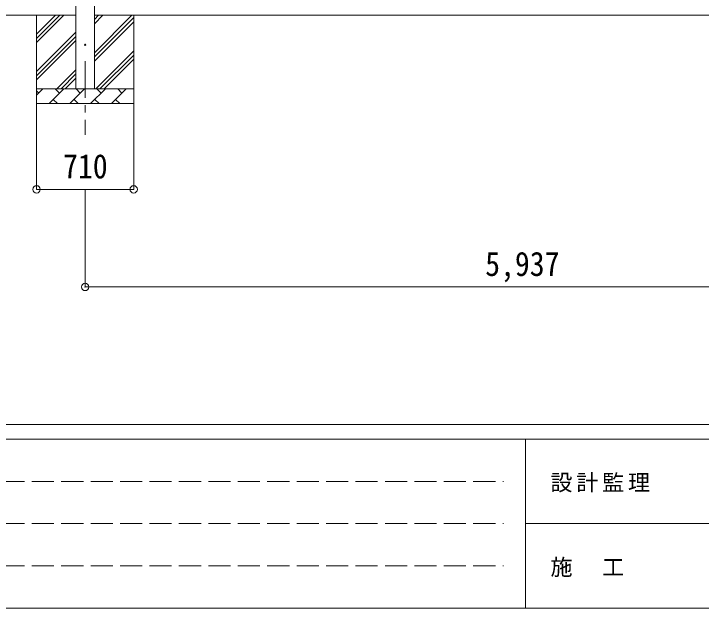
# Model space of a CAD drawing. Units: millimetres at full size, sheet at 1:50; details may follow other scales. Extents: x -14053 to 14053, y -9700 to 9700.
# Drawn here: x -9226 to -4554, y -9700 to -5659 of the extents above; entities that cross this region are included whole.
import ezdxf
from ezdxf.enums import TextEntityAlignment as Align

# ---------------------------------------------------------------- set-up
doc = ezdxf.new("R2010")
doc.units = ezdxf.units.MM
doc.header["$LTSCALE"] = 50
doc.header["$PDMODE"] = 32
doc.header["$PDSIZE"] = 50
doc.linetypes.add('CHAIN1', pattern=[8, 5, -1, 1, -1])
doc.linetypes.add('DASHED3', pattern=[4, 3, -1])
for name, color, linetype, lineweight in [('0-0_0', 7, 'Continuous', 9), ('0-1_Defpoints', 4, 'Continuous', 9), ('0-6_PARTS1', 6, 'Continuous', 9), ('F-0', 7, 'Continuous', 9)]:
    doc.layers.add(name, color=color, linetype=linetype, lineweight=lineweight)
doc.styles.add('ＭＳ ゴシック', font='')
doc.styles.get('ＭＳ ゴシック').set_extended_font_data('MS Gothic')

msp = doc.modelspace()

# ---------------------------------------------------------------- linework, layer by layer
at = {"layer": '0-0_0'}
for p, q in [((-8803.64, -5669.8), (-9655.37, -5669.8)), ((-9071.14, -5669.8), (-9071.14, -6269.8)), ((-9071.14, -5854.85), (-8886.09, -5669.8)), ((-9071.14, -5826.56), (-8914.37, -5669.8)), ((-9071.14, -5798.28), (-8942.66, -5669.8)), ((-8678.64, -5924.9), (-8423.54, -5669.8)), ((-8678.64, -5726.91), (-8621.53, -5669.8)), ((-8678.64, -5698.62), (-8649.81, -5669.8)), ((-2866.64, -5669.8), (-8678.64, -5669.8)), ((-8678.64, -5953.18), (-8411.14, -5685.68)), ((-8411.14, -5669.8), (-8411.14, -6269.8)), ((-8678.64, -5981.46), (-8411.14, -5713.96)), ((-9071.14, -6052.84), (-8803.64, -5785.34)), ((-9071.14, -6081.12), (-8803.64, -5813.62)), ((-9071.14, -6109.41), (-8803.64, -5841.91)), ((-8668.98, -6169.8), (-8411.14, -5911.95)), ((-8640.7, -6169.8), (-8411.14, -5940.24)), ((-8612.41, -6169.8), (-8411.14, -5968.52)), ((-8933.54, -6169.8), (-8803.64, -6039.9)), ((-8905.26, -6169.8), (-8803.64, -6068.18)), ((-8876.97, -6169.8), (-8803.64, -6096.46)), ((-8414.42, -6169.8), (-8411.14, -6166.51)), ((-9071.14, -6169.8), (-8411.14, -6169.8)), ((-9071.14, -6212.69), (-9028.25, -6169.8)), ((-9056.8, -6198.35), (-9071.14, -6184.01)), ((-8986.82, -6269.8), (-8886.82, -6169.8)), ((-8915.38, -6198.35), (-8943.93, -6169.8)), ((-8845.4, -6269.8), (-8745.4, -6169.8)), ((-8773.96, -6198.35), (-8802.51, -6169.8)), ((-8703.98, -6269.8), (-8603.98, -6169.8)), ((-8632.54, -6198.35), (-8661.09, -6169.8)), ((-8562.56, -6269.8), (-8462.56, -6169.8)), ((-8491.11, -6198.35), (-8519.67, -6169.8)), ((-8958.27, -6241.24), (-8929.72, -6269.8)), ((-8816.85, -6241.24), (-8788.3, -6269.8)), ((-8675.43, -6241.24), (-8646.88, -6269.8)), ((-8534.01, -6241.24), (-8505.45, -6269.8)), ((-8411.14, -6269.8), (-9071.14, -6269.8))]:
    msp.add_line(p, q, dxfattribs=at)
at = {"layer": '0-1_Defpoints'}
for p, q in [((-8803.64, -2533.58), (-8803.64, -6169.8)), ((-8678.64, -6169.8), (-8678.64, -2533.58))]:
    msp.add_line(p, q, dxfattribs=at)
at = {"layer": '0-1_Defpoints', "color": 7, "linetype": 'CHAIN1'}
msp.add_line((-8741.14, -5981.46), (-8741.14, -6481.46), dxfattribs=at)
at = {"layer": '0-1_Defpoints'}
msp.add_circle((-8741.14, -5869.8), 4.5, dxfattribs=at)
at = {"layer": '0-6_PARTS1'}
for p, q in [((-9071.14, -6852.87), (-9071.14, -6269.8)), ((-8411.14, -6852.87), (-8411.14, -6269.8)), ((-9071.14, -6852.87), (-8411.14, -6852.87)), ((-8741.14, -7516.26), (-8741.14, -6852.87)), ((-8741.14, -7516.26), (-2804.14, -7516.26))]:
    msp.add_line(p, q, dxfattribs=at)
for p in [(-9071.14, -6852.87), (-8411.14, -6852.87), (-8741.14, -7516.26)]:
    msp.add_point(p, dxfattribs=at)
at = {"layer": 'F-0', "color": 5, "lineweight": 5}
for p, q in [((-14053.43, -8450), (13346.57, -8450)), ((-14053.43, -8550), (8901.98, -8550)), ((-5748.03, -8550), (-5748.03, -9700)), ((-5748.03, -9125), (4501.97, -9125)), ((-14053.43, -9700), (13346.57, -9700))]:
    msp.add_line(p, q, dxfattribs=at)
at = {"layer": 'F-0', "color": 4, "linetype": 'DASHED3'}
for p, q in [((-13903.43, -8837.5), (-5898.03, -8837.5)), ((-13903.43, -9125), (-5898.03, -9125)), ((-13903.43, -9412.5), (-5898.03, -9412.5))]:
    msp.add_line(p, q, dxfattribs=at)

# ---------------------------------------------------------------- texts
at = {"layer": '0-6_PARTS1', "color": 7, "style": 'ＭＳ ゴシック', "width": 0.9}
for s, p in [('710', (-8891.14, -6827.87)), ('5,937', (-6022.64, -7491.26))]:
    msp.add_text(s, height=165, dxfattribs=at).set_placement(p, align=Align.BOTTOM_LEFT)
at = {"layer": 'F-0', "char_height": 110, "attachment_point": 7, "style": 'ＭＳ ゴシック'}
for s, insert in [('\\T1.17;設計監理', (-5579.15, -8912.5)), ('\\T1.17;施\u3000工', (-5579.15, -9487.5))]:
    msp.add_mtext(s, dxfattribs=dict(at, insert=insert))

doc.saveas('drawing.dxf')
